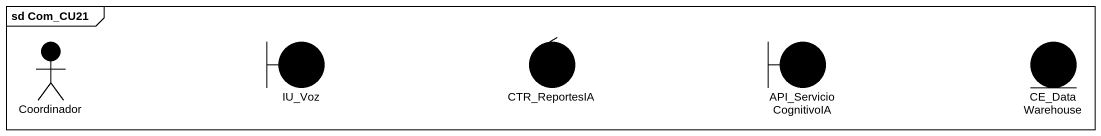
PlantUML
@startuml
mainframe sd Com_CU21
actor Coordinador #000000
boundary IU_Voz #000000
control CTR_ReportesIA #000000
boundary API_ServicioCognitivoIA #000000
entity CE_DataWarehouse #000000
@enduml
